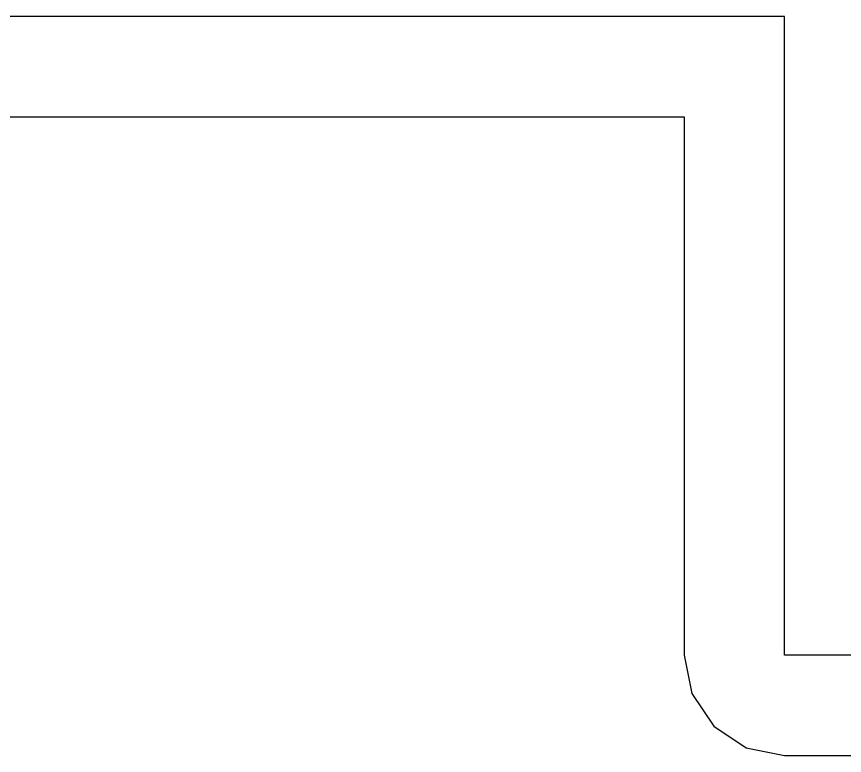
# Model space of a CAD drawing. Header units: inches. Extents: x 0 to 5032, y 0 to 5323.
# Drawn here: x 96.331 to 100.601, y 98.519 to 102.33 of the extents above; entities that cross this region are included whole.
import ezdxf

# ---------------------------------------------------------------- set-up
doc = ezdxf.new("R2010")
doc.units = ezdxf.units.IN
doc.layers.add('Layer 2', color=76, linetype='Continuous')

msp = doc.modelspace()

# ---------------------------------------------------------------- linework, layer by layer
at = {"layer": 'Layer 2'}
for p, q in [((100.2927, 102.3297), (87.0392, 102.3297)), ((100.2927, 99.0374), (100.2927, 102.3297)), ((87.0392, 101.8118), (99.7748, 101.8118)), ((99.7748, 101.8118), (99.7748, 99.0374)), ((99.7748, 99.0374), (99.8142, 98.8392)), ((103.8677, 99.0374), (100.2927, 99.0374)), ((99.8142, 98.8392), (99.9265, 98.6712)), ((99.9265, 98.6712), (100.0945, 98.5589)), ((100.0945, 98.5589), (100.2927, 98.5195)), ((100.2927, 98.5195), (103.8677, 98.5195))]:
    msp.add_line(p, q, dxfattribs=at)

doc.saveas('drawing.dxf')
